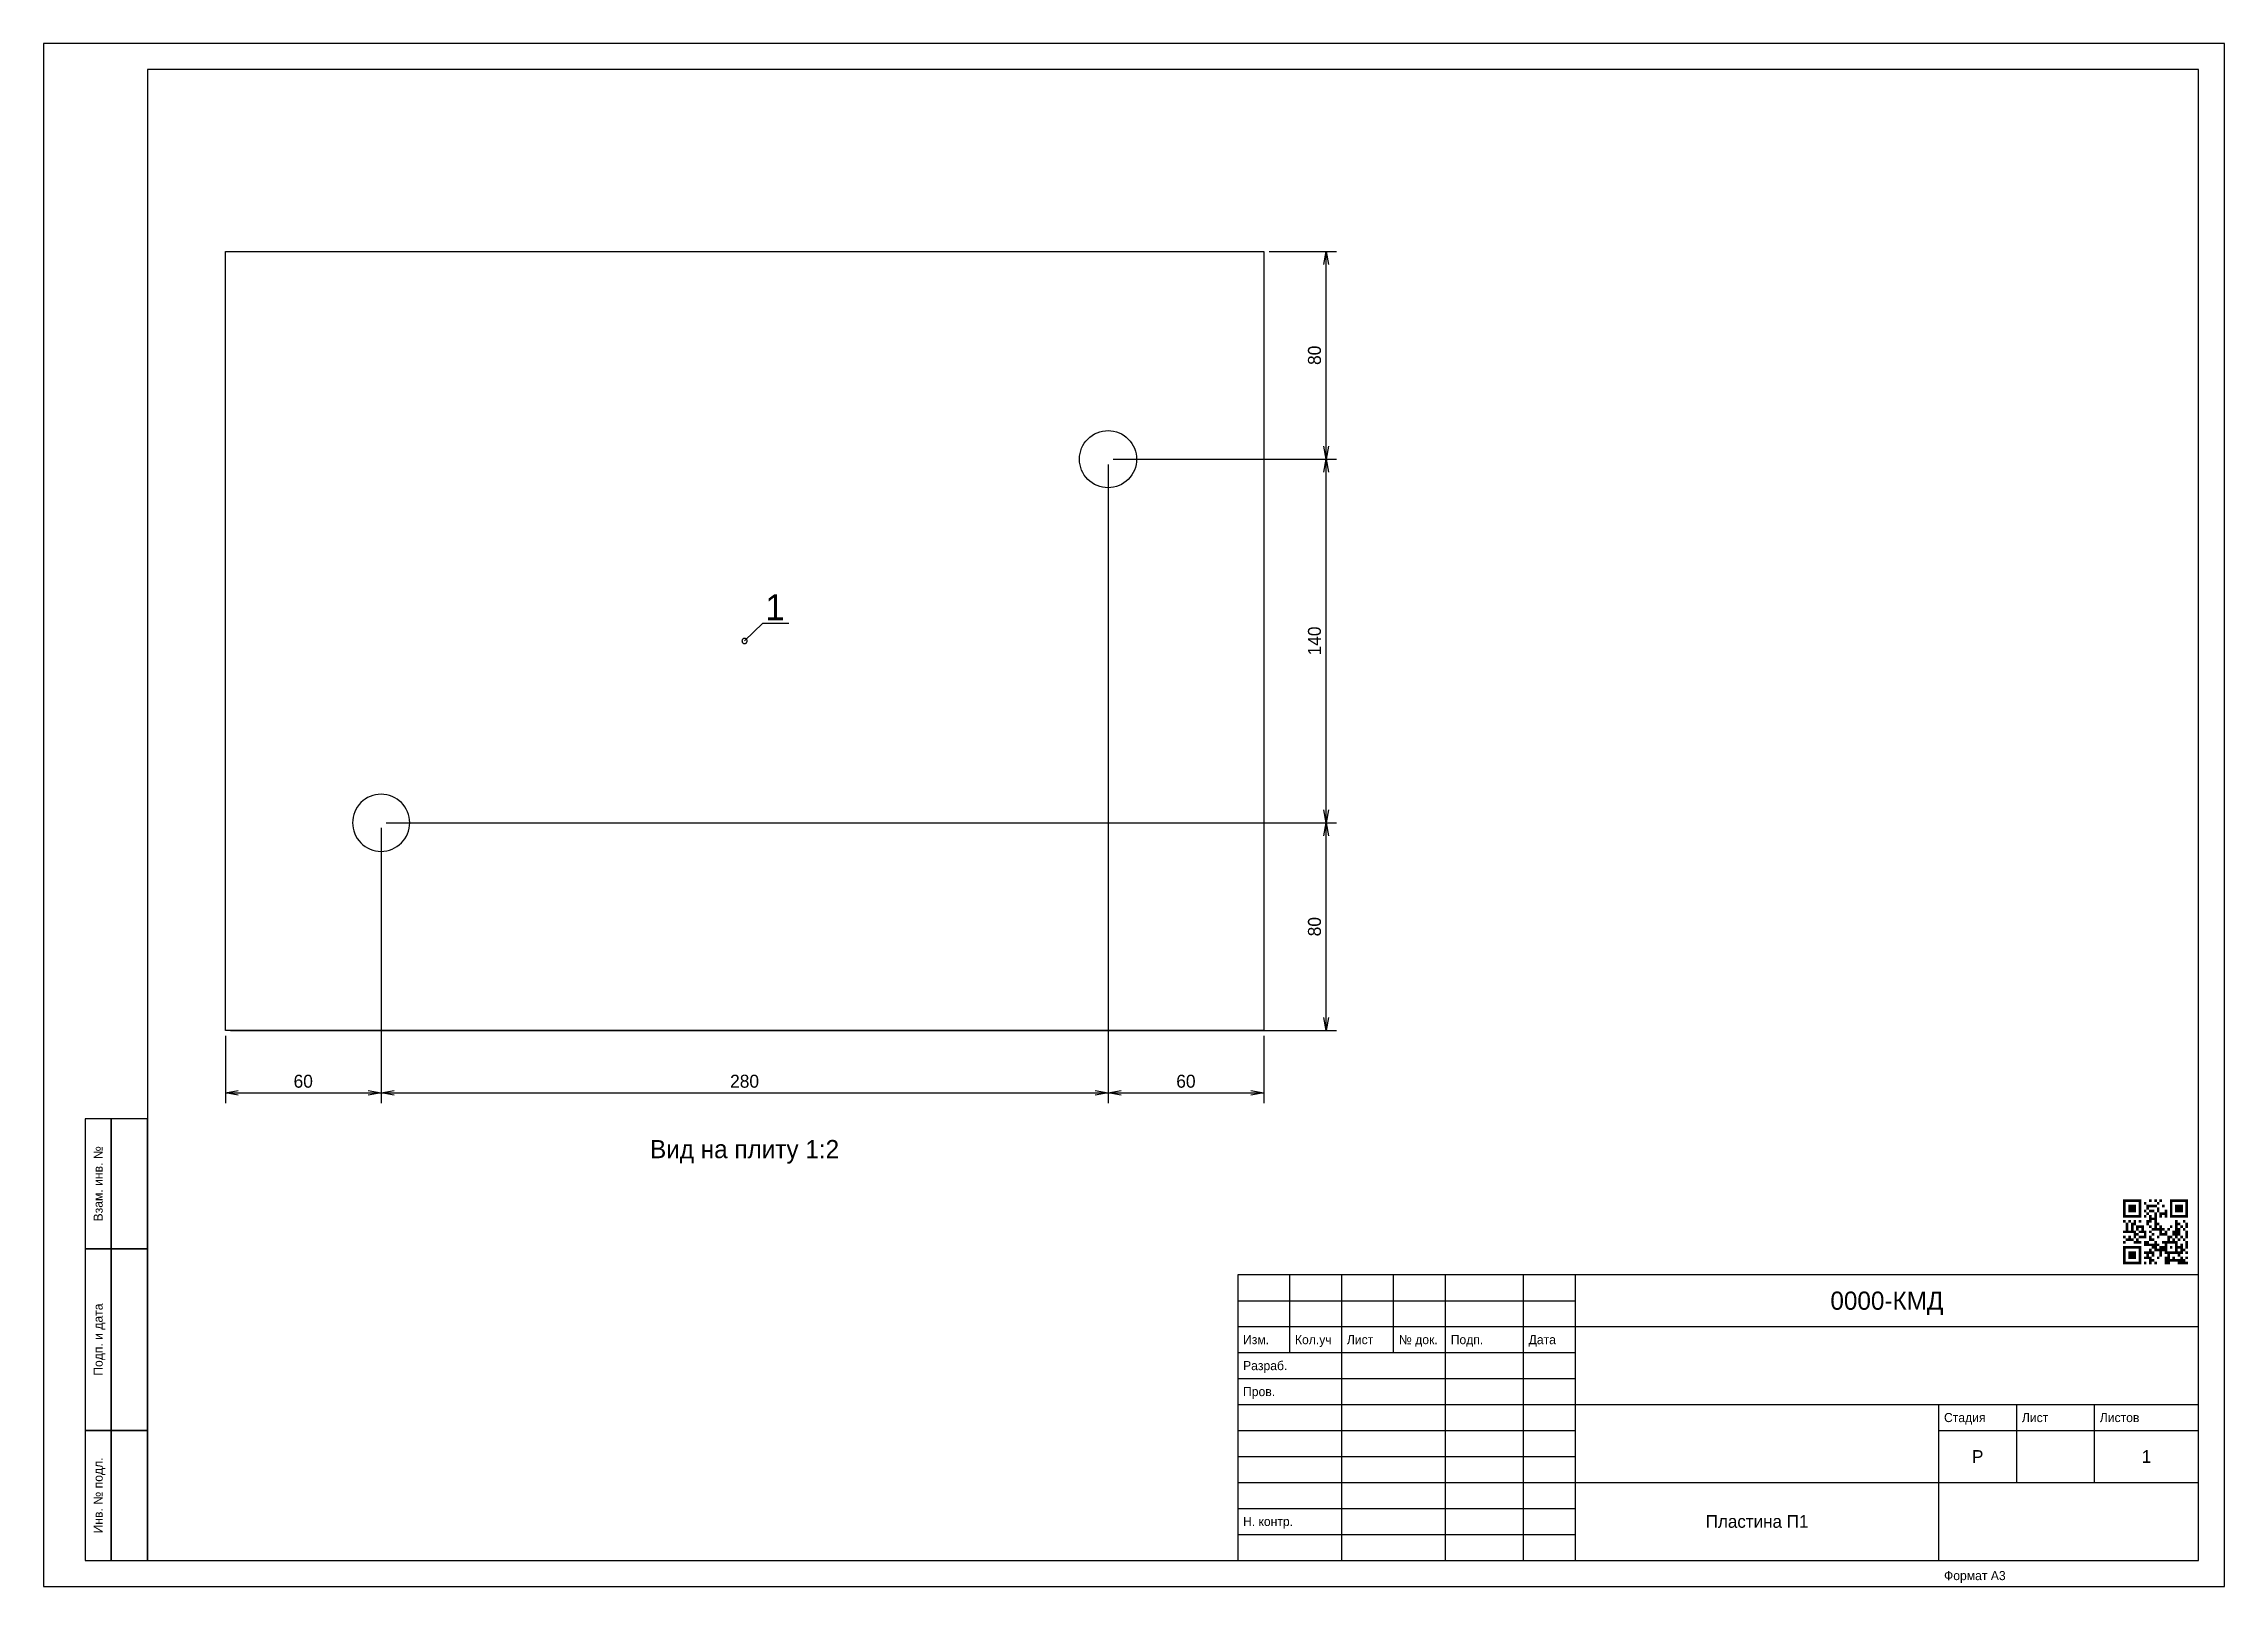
# Model space of a CAD drawing. Header units: millimetres. Extents: x 0 to 420, y 0 to 297.
import ezdxf
from ezdxf.enums import TextEntityAlignment as Align

# ---------------------------------------------------------------- set-up
doc = ezdxf.new("R2010")
doc.units = ezdxf.units.MM
for name, color, linetype in [('OB_FRAME', 7, 'CONTINUOUS'), ('OB_TEXT', 7, 'CONTINUOUS'), ('OB_THIN', 3, 'CONTINUOUS'), ('OB_VISIBLE', 7, 'CONTINUOUS')]:
    doc.layers.add(name, color=color, linetype=linetype)

msp = doc.modelspace()

# ---------------------------------------------------------------- linework, layer by layer
at = {"layer": 'OB_FRAME'}
for p, q in [((415, 60), (230, 60)), ((230, 60), (230, 5)), ((240, 45), (240, 60)), ((250, 5), (250, 60)), ((260, 45), (260, 60)), ((270, 5), (270, 60)), ((285, 5), (285, 60)), ((295, 5), (295, 60)), ((415, 5), (415, 60)), ((295, 50), (415, 50)), ((230, 45), (295, 45)), ((295, 35), (415, 35)), ((365, 5), (365, 35)), ((380, 20), (380, 35)), ((395, 20), (395, 35)), ((295, 20), (415, 20)), ((230, 5), (415, 5))]:
    msp.add_line(p, q, dxfattribs=at)
for points in [[(20, 5), (415, 5), (415, 292), (20, 292), (20, 5)], [(8, 65), (13, 65), (13, 90), (8, 90), (8, 65)], [(13, 65), (20, 65), (20, 90), (13, 90), (13, 65)], [(8, 30), (13, 30), (13, 65), (8, 65), (8, 30)], [(13, 30), (20, 30), (20, 65), (13, 65), (13, 30)], [(8, 5), (13, 5), (13, 30), (8, 30), (8, 5)], [(13, 5), (20, 5), (20, 30), (13, 30), (13, 5)]]:
    msp.add_lwpolyline(points, dxfattribs=at)
for points in [[(400.5, 74), (401, 74), (400.5, 74.5), (401, 74.5)], [(400.5, 73.5), (401, 73.5), (400.5, 74), (401, 74)], [(400.5, 73), (401, 73), (400.5, 73.5), (401, 73.5)], [(400.5, 72.5), (401, 72.5), (400.5, 73), (401, 73)], [(400.5, 72), (401, 72), (400.5, 72.5), (401, 72.5)], [(400.5, 71.5), (401, 71.5), (400.5, 72), (401, 72)], [(400.5, 71), (401, 71), (400.5, 71.5), (401, 71.5)], [(401, 74), (401.5, 74), (401, 74.5), (401.5, 74.5)], [(401, 71), (401.5, 71), (401, 71.5), (401.5, 71.5)], [(401.5, 74), (402, 74), (401.5, 74.5), (402, 74.5)], [(401.5, 73), (402, 73), (401.5, 73.5), (402, 73.5)], [(401.5, 72.5), (402, 72.5), (401.5, 73), (402, 73)], [(401.5, 72), (402, 72), (401.5, 72.5), (402, 72.5)], [(401.5, 71), (402, 71), (401.5, 71.5), (402, 71.5)], [(402, 74), (402.5, 74), (402, 74.5), (402.5, 74.5)], [(402, 73), (402.5, 73), (402, 73.5), (402.5, 73.5)], [(402, 72.5), (402.5, 72.5), (402, 73), (402.5, 73)], [(402, 72), (402.5, 72), (402, 72.5), (402.5, 72.5)], [(402, 71), (402.5, 71), (402, 71.5), (402.5, 71.5)], [(402.5, 74), (403, 74), (402.5, 74.5), (403, 74.5)], [(402.5, 73), (403, 73), (402.5, 73.5), (403, 73.5)], [(402.5, 72.5), (403, 72.5), (402.5, 73), (403, 73)], [(402.5, 72), (403, 72), (402.5, 72.5), (403, 72.5)], [(402.5, 71), (403, 71), (402.5, 71.5), (403, 71.5)], [(403, 74), (403.5, 74), (403, 74.5), (403.5, 74.5)], [(403, 71), (403.5, 71), (403, 71.5), (403.5, 71.5)], [(403.5, 74), (404, 74), (403.5, 74.5), (404, 74.5)], [(403.5, 73.5), (404, 73.5), (403.5, 74), (404, 74)], [(403.5, 73), (404, 73), (403.5, 73.5), (404, 73.5)], [(403.5, 72.5), (404, 72.5), (403.5, 73), (404, 73)], [(403.5, 72), (404, 72), (403.5, 72.5), (404, 72.5)], [(403.5, 71.5), (404, 71.5), (403.5, 72), (404, 72)], [(403.5, 71), (404, 71), (403.5, 71.5), (404, 71.5)], [(404.5, 73.5), (405, 73.5), (404.5, 74), (405, 74)], [(404.5, 72), (405, 72), (404.5, 72.5), (405, 72.5)], [(404.5, 71), (405, 71), (404.5, 71.5), (405, 71.5)], [(405, 73), (405.5, 73), (405, 73.5), (405.5, 73.5)], [(405, 72.5), (405.5, 72.5), (405, 73), (405.5, 73)], [(405, 71.5), (405.5, 71.5), (405, 72), (405.5, 72)], [(405.5, 74), (406, 74), (405.5, 74.5), (406, 74.5)], [(405.5, 73), (406, 73), (405.5, 73.5), (406, 73.5)], [(405.5, 72), (406, 72), (405.5, 72.5), (406, 72.5)], [(405.5, 71), (406, 71), (405.5, 71.5), (406, 71.5)], [(406, 73), (406.5, 73), (406, 73.5), (406.5, 73.5)], [(406, 72), (406.5, 72), (406, 72.5), (406.5, 72.5)], [(406.5, 74), (407, 74), (406.5, 74.5), (407, 74.5)], [(406.5, 73), (407, 73), (406.5, 73.5), (407, 73.5)], [(406.5, 71.5), (407, 71.5), (406.5, 72), (407, 72)], [(406.5, 71), (407, 71), (406.5, 71.5), (407, 71.5)], [(407, 73.5), (407.5, 73.5), (407, 74), (407.5, 74)], [(407, 72.5), (407.5, 72.5), (407, 73), (407.5, 73)], [(407, 72), (407.5, 72), (407, 72.5), (407.5, 72.5)], [(407.5, 74), (408, 74), (407.5, 74.5), (408, 74.5)], [(407.5, 71.5), (408, 71.5), (407.5, 72), (408, 72)], [(407.5, 71), (408, 71), (407.5, 71.5), (408, 71.5)], [(408, 73), (408.5, 73), (408, 73.5), (408.5, 73.5)], [(408, 71.5), (408.5, 71.5), (408, 72), (408.5, 72)], [(408.5, 72), (409, 72), (408.5, 72.5), (409, 72.5)], [(408.5, 71.5), (409, 71.5), (408.5, 72), (409, 72)], [(408.5, 71), (409, 71), (408.5, 71.5), (409, 71.5)], [(409.5, 74), (410, 74), (409.5, 74.5), (410, 74.5)], [(409.5, 73.5), (410, 73.5), (409.5, 74), (410, 74)], [(409.5, 73), (410, 73), (409.5, 73.5), (410, 73.5)], [(409.5, 72.5), (410, 72.5), (409.5, 73), (410, 73)], [(409.5, 72), (410, 72), (409.5, 72.5), (410, 72.5)], [(409.5, 71.5), (410, 71.5), (409.5, 72), (410, 72)], [(409.5, 71), (410, 71), (409.5, 71.5), (410, 71.5)], [(410, 74), (410.5, 74), (410, 74.5), (410.5, 74.5)], [(410, 71), (410.5, 71), (410, 71.5), (410.5, 71.5)], [(410.5, 74), (411, 74), (410.5, 74.5), (411, 74.5)], [(410.5, 73), (411, 73), (410.5, 73.5), (411, 73.5)], [(410.5, 72.5), (411, 72.5), (410.5, 73), (411, 73)], [(410.5, 72), (411, 72), (410.5, 72.5), (411, 72.5)], [(410.5, 71), (411, 71), (410.5, 71.5), (411, 71.5)], [(411, 74), (411.5, 74), (411, 74.5), (411.5, 74.5)], [(411, 73), (411.5, 73), (411, 73.5), (411.5, 73.5)], [(411, 72.5), (411.5, 72.5), (411, 73), (411.5, 73)], [(411, 72), (411.5, 72), (411, 72.5), (411.5, 72.5)], [(411, 71), (411.5, 71), (411, 71.5), (411.5, 71.5)], [(411.5, 74), (412, 74), (411.5, 74.5), (412, 74.5)], [(411.5, 73), (412, 73), (411.5, 73.5), (412, 73.5)], [(411.5, 72.5), (412, 72.5), (411.5, 73), (412, 73)], [(411.5, 72), (412, 72), (411.5, 72.5), (412, 72.5)], [(411.5, 71), (412, 71), (411.5, 71.5), (412, 71.5)], [(412, 74), (412.5, 74), (412, 74.5), (412.5, 74.5)], [(412, 71), (412.5, 71), (412, 71.5), (412.5, 71.5)], [(412.5, 74), (413, 74), (412.5, 74.5), (413, 74.5)], [(412.5, 73.5), (413, 73.5), (412.5, 74), (413, 74)], [(412.5, 73), (413, 73), (412.5, 73.5), (413, 73.5)], [(412.5, 72.5), (413, 72.5), (412.5, 73), (413, 73)], [(412.5, 72), (413, 72), (412.5, 72.5), (413, 72.5)], [(412.5, 71.5), (413, 71.5), (412.5, 72), (413, 72)], [(412.5, 71), (413, 71), (412.5, 71.5), (413, 71.5)], [(400.5, 70), (401, 70), (400.5, 70.5), (401, 70.5)], [(400.5, 68), (401, 68), (400.5, 68.5), (401, 68.5)], [(400.5, 67), (401, 67), (400.5, 67.5), (401, 67.5)], [(401, 69.5), (401.5, 69.5), (401, 70), (401.5, 70)], [(401, 69), (401.5, 69), (401, 69.5), (401.5, 69.5)], [(401, 68.5), (401.5, 68.5), (401, 69), (401.5, 69)], [(401, 68), (401.5, 68), (401, 68.5), (401.5, 68.5)], [(401.5, 70), (402, 70), (401.5, 70.5), (402, 70.5)], [(401.5, 68), (402, 68), (401.5, 68.5), (402, 68.5)], [(401.5, 67), (402, 67), (401.5, 67.5), (402, 67.5)], [(402, 69.5), (402.5, 69.5), (402, 70), (402.5, 70)], [(402, 69), (402.5, 69), (402, 69.5), (402.5, 69.5)], [(402, 68.5), (402.5, 68.5), (402, 69), (402.5, 69)], [(402, 68), (402.5, 68), (402, 68.5), (402.5, 68.5)], [(402.5, 70), (403, 70), (402.5, 70.5), (403, 70.5)], [(402.5, 69.5), (403, 69.5), (402.5, 70), (403, 70)], [(402.5, 68), (403, 68), (402.5, 68.5), (403, 68.5)], [(402.5, 67.5), (403, 67.5), (402.5, 68), (403, 68)], [(402.5, 67), (403, 67), (402.5, 67.5), (403, 67.5)], [(403, 69), (403.5, 69), (403, 69.5), (403.5, 69.5)], [(403, 68.5), (403.5, 68.5), (403, 69), (403.5, 69)], [(403, 67.5), (403.5, 67.5), (403, 68), (403.5, 68)], [(403.5, 70), (404, 70), (403.5, 70.5), (404, 70.5)], [(403.5, 69), (404, 69), (403.5, 69.5), (404, 69.5)], [(403.5, 68), (404, 68), (403.5, 68.5), (404, 68.5)], [(403.5, 67), (404, 67), (403.5, 67.5), (404, 67.5)], [(404, 69), (404.5, 69), (404, 69.5), (404.5, 69.5)], [(404, 68.5), (404.5, 68.5), (404, 69), (404.5, 69)], [(404, 68), (404.5, 68), (404, 68.5), (404.5, 68.5)], [(404, 67), (404.5, 67), (404, 67.5), (404.5, 67.5)], [(404.5, 68), (405, 68), (404.5, 68.5), (405, 68.5)], [(404.5, 67.5), (405, 67.5), (404.5, 68), (405, 68)], [(404.5, 67), (405, 67), (404.5, 67.5), (405, 67.5)], [(405, 70), (405.5, 70), (405, 70.5), (405.5, 70.5)], [(405, 69.5), (405.5, 69.5), (405, 70), (405.5, 70)], [(405.5, 70.5), (406, 70.5), (405.5, 71), (406, 71)], [(405.5, 70), (406, 70), (405.5, 70.5), (406, 70.5)], [(405.5, 69), (406, 69), (405.5, 69.5), (406, 69.5)], [(405.5, 68), (406, 68), (405.5, 68.5), (406, 68.5)], [(405.5, 67), (406, 67), (405.5, 67.5), (406, 67.5)], [(406, 70.5), (406.5, 70.5), (406, 71), (406.5, 71)], [(406, 68.5), (406.5, 68.5), (406, 69), (406.5, 69)], [(406, 67.5), (406.5, 67.5), (406, 68), (406.5, 68)], [(406.5, 70.5), (407, 70.5), (406.5, 71), (407, 71)], [(406.5, 70), (407, 70), (406.5, 70.5), (407, 70.5)], [(406.5, 69.5), (407, 69.5), (406.5, 70), (407, 70)], [(406.5, 69), (407, 69), (406.5, 69.5), (407, 69.5)], [(406.5, 68.5), (407, 68.5), (406.5, 69), (407, 69)], [(407, 69.5), (407.5, 69.5), (407, 70), (407.5, 70)], [(407, 68.5), (407.5, 68.5), (407, 69), (407.5, 69)], [(407, 67), (407.5, 67), (407, 67.5), (407.5, 67.5)], [(407.5, 69), (408, 69), (407.5, 69.5), (408, 69.5)], [(407.5, 68.5), (408, 68.5), (407.5, 69), (408, 69)], [(407.5, 68), (408, 68), (407.5, 68.5), (408, 68.5)], [(407.5, 67.5), (408, 67.5), (407.5, 68), (408, 68)], [(408, 68.5), (408.5, 68.5), (408, 69), (408.5, 69)], [(408, 67.5), (408.5, 67.5), (408, 68), (408.5, 68)], [(408.5, 68), (409, 68), (408.5, 68.5), (409, 68.5)], [(408.5, 67.5), (409, 67.5), (408.5, 68), (409, 68)], [(409, 68.5), (409.5, 68.5), (409, 69), (409.5, 69)], [(409, 67), (409.5, 67), (409, 67.5), (409.5, 67.5)], [(409.5, 69), (410, 69), (409.5, 69.5), (410, 69.5)], [(409.5, 67), (410, 67), (409.5, 67.5), (410, 67.5)], [(410, 68), (410.5, 68), (410, 68.5), (410.5, 68.5)], [(410, 67.5), (410.5, 67.5), (410, 68), (410.5, 68)], [(410.5, 70), (411, 70), (410.5, 70.5), (411, 70.5)], [(410.5, 69.5), (411, 69.5), (410.5, 70), (411, 70)], [(410.5, 69), (411, 69), (410.5, 69.5), (411, 69.5)], [(410.5, 68.5), (411, 68.5), (410.5, 69), (411, 69)], [(410.5, 68), (411, 68), (410.5, 68.5), (411, 68.5)], [(410.5, 67.5), (411, 67.5), (410.5, 68), (411, 68)], [(410.5, 67), (411, 67), (410.5, 67.5), (411, 67.5)], [(411, 69.5), (411.5, 69.5), (411, 70), (411.5, 70)], [(411, 68.5), (411.5, 68.5), (411, 69), (411.5, 69)], [(411, 68), (411.5, 68), (411, 68.5), (411.5, 68.5)], [(411, 67.5), (411.5, 67.5), (411, 68), (411.5, 68)], [(411.5, 69), (412, 69), (411.5, 69.5), (412, 69.5)], [(411.5, 67), (412, 67), (411.5, 67.5), (412, 67.5)], [(412, 70), (412.5, 70), (412, 70.5), (412.5, 70.5)], [(412, 68.5), (412.5, 68.5), (412, 69), (412.5, 69)], [(412.5, 69.5), (413, 69.5), (412.5, 70), (413, 70)], [(412.5, 69), (413, 69), (412.5, 69.5), (413, 69.5)], [(412.5, 68), (413, 68), (412.5, 68.5), (413, 68.5)], [(412.5, 67.5), (413, 67.5), (412.5, 68), (413, 68)], [(412.5, 67), (413, 67), (412.5, 67.5), (413, 67.5)], [(400.5, 66), (401, 66), (400.5, 66.5), (401, 66.5)], [(400.5, 65), (401, 65), (400.5, 65.5), (401, 65.5)], [(400.5, 64.5), (401, 64.5), (400.5, 65), (401, 65)], [(400.5, 64), (401, 64), (400.5, 64.5), (401, 64.5)], [(400.5, 63.5), (401, 63.5), (400.5, 64), (401, 64)], [(400.5, 63), (401, 63), (400.5, 63.5), (401, 63.5)], [(400.5, 62.5), (401, 62.5), (400.5, 63), (401, 63)], [(401, 66.5), (401.5, 66.5), (401, 67), (401.5, 67)], [(401, 65), (401.5, 65), (401, 65.5), (401.5, 65.5)], [(401.5, 66.5), (402, 66.5), (401.5, 67), (402, 67)], [(401.5, 65), (402, 65), (401.5, 65.5), (402, 65.5)], [(401.5, 64), (402, 64), (401.5, 64.5), (402, 64.5)], [(401.5, 63.5), (402, 63.5), (401.5, 64), (402, 64)], [(401.5, 63), (402, 63), (401.5, 63.5), (402, 63.5)], [(402, 66.5), (402.5, 66.5), (402, 67), (402.5, 67)], [(402, 65), (402.5, 65), (402, 65.5), (402.5, 65.5)], [(402, 64), (402.5, 64), (402, 64.5), (402.5, 64.5)], [(402, 63.5), (402.5, 63.5), (402, 64), (402.5, 64)], [(402, 63), (402.5, 63), (402, 63.5), (402.5, 63.5)], [(402.5, 66), (403, 66), (402.5, 66.5), (403, 66.5)], [(402.5, 65), (403, 65), (402.5, 65.5), (403, 65.5)], [(402.5, 64), (403, 64), (402.5, 64.5), (403, 64.5)], [(402.5, 63.5), (403, 63.5), (402.5, 64), (403, 64)], [(402.5, 63), (403, 63), (402.5, 63.5), (403, 63.5)], [(403, 66.5), (403.5, 66.5), (403, 67), (403.5, 67)], [(403, 66), (403.5, 66), (403, 66.5), (403.5, 66.5)], [(403, 65), (403.5, 65), (403, 65.5), (403.5, 65.5)], [(403.5, 66), (404, 66), (403.5, 66.5), (404, 66.5)], [(403.5, 65), (404, 65), (403.5, 65.5), (404, 65.5)], [(403.5, 64.5), (404, 64.5), (403.5, 65), (404, 65)], [(403.5, 64), (404, 64), (403.5, 64.5), (404, 64.5)], [(403.5, 63.5), (404, 63.5), (403.5, 64), (404, 64)], [(403.5, 63), (404, 63), (403.5, 63.5), (404, 63.5)], [(403.5, 62.5), (404, 62.5), (403.5, 63), (404, 63)], [(404.5, 66), (405, 66), (404.5, 66.5), (405, 66.5)], [(404.5, 65.5), (405, 65.5), (404.5, 66), (405, 66)], [(404.5, 64), (405, 64), (404.5, 64.5), (405, 64.5)], [(404.5, 63), (405, 63), (404.5, 63.5), (405, 63.5)], [(405, 66), (405.5, 66), (405, 66.5), (405.5, 66.5)], [(405, 65.5), (405.5, 65.5), (405, 66), (405.5, 66)], [(405, 64), (405.5, 64), (405, 64.5), (405.5, 64.5)], [(405, 63.5), (405.5, 63.5), (405, 64), (405.5, 64)], [(405, 63), (405.5, 63), (405, 63.5), (405.5, 63.5)], [(405.5, 66.5), (406, 66.5), (405.5, 67), (406, 67)], [(405.5, 65.5), (406, 65.5), (405.5, 66), (406, 66)], [(405.5, 64.5), (406, 64.5), (405.5, 65), (406, 65)], [(405.5, 64), (406, 64), (405.5, 64.5), (406, 64.5)], [(405.5, 63), (406, 63), (405.5, 63.5), (406, 63.5)], [(405.5, 62.5), (406, 62.5), (405.5, 63), (406, 63)], [(406, 66.5), (406.5, 66.5), (406, 67), (406.5, 67)], [(406, 65.5), (406.5, 65.5), (406, 66), (406.5, 66)], [(406, 65), (406.5, 65), (406, 65.5), (406.5, 65.5)], [(406, 64), (406.5, 64), (406, 64.5), (406.5, 64.5)], [(406, 63.5), (406.5, 63.5), (406, 64), (406.5, 64)], [(406, 62.5), (406.5, 62.5), (406, 63), (406.5, 63)], [(406.5, 66), (407, 66), (406.5, 66.5), (407, 66.5)], [(406.5, 65.5), (407, 65.5), (406.5, 66), (407, 66)], [(406.5, 65), (407, 65), (406.5, 65.5), (407, 65.5)], [(406.5, 64.5), (407, 64.5), (406.5, 65), (407, 65)], [(407, 65.5), (407.5, 65.5), (407, 66), (407.5, 66)], [(407, 64.5), (407.5, 64.5), (407, 65), (407.5, 65)], [(407, 63), (407.5, 63), (407, 63.5), (407.5, 63.5)], [(407.5, 65), (408, 65), (407.5, 65.5), (408, 65.5)], [(407.5, 64.5), (408, 64.5), (407.5, 65), (408, 65)], [(407.5, 64), (408, 64), (407.5, 64.5), (408, 64.5)], [(407.5, 63.5), (408, 63.5), (407.5, 64), (408, 64)], [(408, 66), (408.5, 66), (408, 66.5), (408.5, 66.5)], [(408, 65), (408.5, 65), (408, 65.5), (408.5, 65.5)], [(408, 64.5), (408.5, 64.5), (408, 65), (408.5, 65)], [(408.5, 66), (409, 66), (408.5, 66.5), (409, 66.5)], [(408.5, 65.5), (409, 65.5), (408.5, 66), (409, 66)], [(408.5, 65), (409, 65), (408.5, 65.5), (409, 65.5)], [(408.5, 64.5), (409, 64.5), (408.5, 65), (409, 65)], [(408.5, 64), (409, 64), (408.5, 64.5), (409, 64.5)], [(408.5, 63), (409, 63), (408.5, 63.5), (409, 63.5)], [(408.5, 62.5), (409, 62.5), (408.5, 63), (409, 63)], [(409, 66.5), (409.5, 66.5), (409, 67), (409.5, 67)], [(409, 66), (409.5, 66), (409, 66.5), (409.5, 66.5)], [(409, 64), (409.5, 64), (409, 64.5), (409.5, 64.5)], [(409, 63.5), (409.5, 63.5), (409, 64), (409.5, 64)], [(409, 63), (409.5, 63), (409, 63.5), (409.5, 63.5)], [(409, 62.5), (409.5, 62.5), (409, 63), (409.5, 63)], [(409.5, 66), (410, 66), (409.5, 66.5), (410, 66.5)], [(409.5, 65), (410, 65), (409.5, 65.5), (410, 65.5)], [(409.5, 64), (410, 64), (409.5, 64.5), (410, 64.5)], [(409.5, 62.5), (410, 62.5), (409.5, 63), (410, 63)], [(410, 66.5), (410.5, 66.5), (410, 67), (410.5, 67)], [(410, 66), (410.5, 66), (410, 66.5), (410.5, 66.5)], [(410, 64), (410.5, 64), (410, 64.5), (410.5, 64.5)], [(410, 63), (410.5, 63), (410, 63.5), (410.5, 63.5)], [(410, 62.5), (410.5, 62.5), (410, 63), (410.5, 63)], [(410.5, 66), (411, 66), (410.5, 66.5), (411, 66.5)], [(410.5, 65.5), (411, 65.5), (410.5, 66), (411, 66)], [(410.5, 65), (411, 65), (410.5, 65.5), (411, 65.5)], [(410.5, 64.5), (411, 64.5), (410.5, 65), (411, 65)], [(410.5, 64), (411, 64), (410.5, 64.5), (411, 64.5)], [(410.5, 62.5), (411, 62.5), (410.5, 63), (411, 63)], [(411, 66.5), (411.5, 66.5), (411, 67), (411.5, 67)], [(411, 65), (411.5, 65), (411, 65.5), (411.5, 65.5)], [(411, 64), (411.5, 64), (411, 64.5), (411.5, 64.5)], [(411, 63.5), (411.5, 63.5), (411, 64), (411.5, 64)], [(411, 62.5), (411.5, 62.5), (411, 63), (411.5, 63)], [(411.5, 65.5), (412, 65.5), (411.5, 66), (412, 66)], [(411.5, 65), (412, 65), (411.5, 65.5), (412, 65.5)], [(411.5, 64.5), (412, 64.5), (411.5, 65), (412, 65)], [(411.5, 64), (412, 64), (411.5, 64.5), (412, 64.5)], [(411.5, 63), (412, 63), (411.5, 63.5), (412, 63.5)], [(411.5, 62.5), (412, 62.5), (411.5, 63), (412, 63)], [(412, 66.5), (412.5, 66.5), (412, 67), (412.5, 67)], [(412, 64.5), (412.5, 64.5), (412, 65), (412.5, 65)], [(412, 62.5), (412.5, 62.5), (412, 63), (412.5, 63)], [(412.5, 66), (413, 66), (412.5, 66.5), (413, 66.5)], [(412.5, 65.5), (413, 65.5), (412.5, 66), (413, 66)], [(412.5, 65), (413, 65), (412.5, 65.5), (413, 65.5)], [(412.5, 64), (413, 64), (412.5, 64.5), (413, 64.5)], [(412.5, 63), (413, 63), (412.5, 63.5), (413, 63.5)], [(400.5, 62), (401, 62), (400.5, 62.5), (401, 62.5)], [(401, 62), (401.5, 62), (401, 62.5), (401.5, 62.5)], [(401.5, 62), (402, 62), (401.5, 62.5), (402, 62.5)], [(402, 62), (402.5, 62), (402, 62.5), (402.5, 62.5)], [(402.5, 62), (403, 62), (402.5, 62.5), (403, 62.5)], [(403, 62), (403.5, 62), (403, 62.5), (403.5, 62.5)], [(403.5, 62), (404, 62), (403.5, 62.5), (404, 62.5)], [(404.5, 62), (405, 62), (404.5, 62.5), (405, 62.5)], [(405.5, 62), (406, 62), (405.5, 62.5), (406, 62.5)], [(406.5, 62), (407, 62), (406.5, 62.5), (407, 62.5)], [(408.5, 62), (409, 62), (408.5, 62.5), (409, 62.5)], [(409, 62), (409.5, 62), (409, 62.5), (409.5, 62.5)], [(411, 62), (411.5, 62), (411, 62.5), (411.5, 62.5)], [(411.5, 62), (412, 62), (411.5, 62.5), (412, 62.5)], [(412, 62), (412.5, 62), (412, 62.5), (412.5, 62.5)], [(412.5, 62), (413, 62), (412.5, 62.5), (413, 62.5)]]:
    msp.add_solid(points, dxfattribs=at)
at = {"layer": 'OB_THIN'}
for p, q in [((236, 257), (249, 257)), ((247, 217), (247, 257)), ((205, 216), (205, 93)), ((206, 217), (249, 217)), ((247, 147), (247, 217)), ((135, 182), (138.5, 185.4)), ((138.5, 185.4), (143.528571, 185.4)), ((66, 147), (249, 147)), ((247, 107), (247, 147)), ((65, 146), (65, 93)), ((35, 106), (35, 93)), ((36, 107), (249, 107)), ((235, 106), (235, 93)), ((35, 95), (65, 95)), ((65, 95), (205, 95)), ((205, 95), (235, 95)), ((230, 55), (295, 55)), ((230, 50), (295, 50)), ((230, 40), (295, 40)), ((230, 35), (295, 35)), ((230, 30), (295, 30)), ((365, 30), (415, 30)), ((230, 25), (295, 25)), ((230, 20), (295, 20)), ((230, 15), (295, 15)), ((230, 10), (295, 10))]:
    msp.add_line(p, q, dxfattribs=at)
for points in [[(0, 0), (420, 0), (420, 297), (0, 297), (0, 0)], [(246.55, 254.5), (247, 257), (247.45, 254.5)], [(247.45, 219.5), (247, 217), (246.55, 219.5)], [(246.55, 214.5), (247, 217), (247.45, 214.5)], [(247.45, 149.5), (247, 147), (246.55, 149.5)], [(246.55, 144.5), (247, 147), (247.45, 144.5)], [(247.45, 109.5), (247, 107), (246.55, 109.5)], [(37.5, 94.55), (35, 95), (37.5, 95.45)], [(62.5, 95.45), (65, 95), (62.5, 94.55)], [(67.5, 94.55), (65, 95), (67.5, 95.45)], [(202.5, 95.45), (205, 95), (202.5, 94.55)], [(207.5, 94.55), (205, 95), (207.5, 95.45)], [(232.5, 95.45), (235, 95), (232.5, 94.55)]]:
    msp.add_lwpolyline(points, dxfattribs=at)
at = {"layer": 'OB_VISIBLE'}
for points in [[(35, 107), (35, 257), (235, 257), (235, 107), (35, 107)], [(199.5, 217), (199.528872, 217.562811), (199.60853, 218.087224), (199.738335, 218.601524), (199.917078, 219.100928), (200.158747, 219.610032), (200.432683, 220.064248), (200.7491, 220.489964), (201.105054, 220.88322), (201.497235, 221.240359), (201.949536, 221.576535), (202.404576, 221.849101), (202.914406, 222.089234), (203.446132, 222.275935), (203.961585, 222.401083), (204.486697, 222.475995), (205.016582, 222.499975), (205.546314, 222.4728), (206.070964, 222.394723), (206.61738, 222.256813), (207.116244, 222.076565), (207.595424, 221.849101), (208.078004, 221.558058), (208.502765, 221.240359), (208.894946, 220.88322), (209.271867, 220.464268), (209.585711, 220.036652), (209.856904, 219.580792), (210.082922, 219.100928), (210.271227, 218.569767), (210.397927, 218.054694), (210.474422, 217.529811), (210.5, 217), (210.474422, 216.470189), (210.397927, 215.945306), (210.271227, 215.430233), (210.082922, 214.899072), (209.856904, 214.419208), (209.585711, 213.963348), (209.271867, 213.535732), (208.894946, 213.11678), (208.502765, 212.759641), (208.050464, 212.423465), (207.595424, 212.150899), (207.116244, 211.923435), (206.61738, 211.743187), (206.070964, 211.605277), (205.546314, 211.5272), (205.016582, 211.500025), (204.453686, 211.5272), (203.929036, 211.605277), (203.414347, 211.73353), (202.914406, 211.910766), (202.404576, 212.150899), (201.949536, 212.423465), (201.497235, 212.759641), (201.105054, 213.11678), (200.7491, 213.510036), (200.432683, 213.935752), (200.143096, 214.419208), (199.917078, 214.899072), (199.738335, 215.398476), (199.60853, 215.912776), (199.528872, 216.437189), (199.5, 217)], [(135.5, 182), (135.495722, 182.065263), (135.482963, 182.12941), (135.46194, 182.191342), (135.433013, 182.25), (135.396677, 182.304381), (135.353553, 182.353553), (135.304381, 182.396677), (135.25, 182.433013), (135.191342, 182.46194), (135.12941, 182.482963), (135.065263, 182.495722), (135, 182.5), (134.934737, 182.495722), (134.87059, 182.482963), (134.808658, 182.46194), (134.75, 182.433013), (134.695619, 182.396677), (134.646447, 182.353553), (134.603323, 182.304381), (134.566987, 182.25), (134.53806, 182.191342), (134.517037, 182.12941), (134.504278, 182.065263), (134.5, 182), (134.504278, 181.934737), (134.517037, 181.87059), (134.53806, 181.808658), (134.566987, 181.75), (134.603323, 181.695619), (134.646447, 181.646447), (134.695619, 181.603323), (134.75, 181.566987), (134.808658, 181.53806), (134.87059, 181.517037), (134.934737, 181.504278), (135, 181.5), (135.065263, 181.504278), (135.12941, 181.517037), (135.191342, 181.53806), (135.25, 181.566987), (135.304381, 181.603323), (135.353553, 181.646447), (135.396677, 181.695619), (135.433013, 181.75), (135.46194, 181.808658), (135.482963, 181.87059), (135.495722, 181.934737), (135.5, 182)], [(59.5, 147), (59.525578, 146.470189), (59.602073, 145.945306), (59.728773, 145.430233), (59.917078, 144.899072), (60.143096, 144.419208), (60.414289, 143.963348), (60.7491, 143.510036), (61.105054, 143.11678), (61.497235, 142.759641), (61.921995, 142.441942), (62.404576, 142.150899), (62.883756, 141.923435), (63.414347, 141.73353), (63.929036, 141.605277), (64.453686, 141.5272), (65.016582, 141.500025), (65.546314, 141.5272), (66.103474, 141.611833), (66.61738, 141.743187), (67.116244, 141.923435), (67.595424, 142.150899), (68.050464, 142.423465), (68.477132, 142.738597), (68.894946, 143.11678), (69.2509, 143.510036), (69.567317, 143.935752), (69.856904, 144.419208), (70.082922, 144.899072), (70.261665, 145.398476), (70.397927, 145.945306), (70.474422, 146.470189), (70.5, 147), (70.471128, 147.562811), (70.39147, 148.087224), (70.261665, 148.601524), (70.082922, 149.100928), (69.841253, 149.610032), (69.567317, 150.064248), (69.2509, 150.489964), (68.894946, 150.88322), (68.502765, 151.240359), (68.078005, 151.558058), (67.624616, 151.833362), (67.116244, 152.076565), (66.61738, 152.256813), (66.070964, 152.394723), (65.546314, 152.4728), (65.016582, 152.499975), (64.453686, 152.4728), (63.929036, 152.394723), (63.414347, 152.26647), (62.914406, 152.089234), (62.404576, 151.849101), (61.949536, 151.576535), (61.522868, 151.261403), (61.105054, 150.88322), (60.7491, 150.489964), (60.414289, 150.036652), (60.143096, 149.580792), (59.917078, 149.100928), (59.728773, 148.569767), (59.602073, 148.054694), (59.525578, 147.529811), (59.5, 147)]]:
    msp.add_lwpolyline(points, dxfattribs=at)

# ---------------------------------------------------------------- texts
at = {"layer": 'OB_TEXT'}
for s, height, p in [('80', 2.5, (246, 237)), ('140', 2.5, (246, 182)), ('80', 2.5, (246, 127)), ('Взам. инв. №', 1.75, (11.375, 77.5)), ('Подп. и дата', 1.75, (11.375, 47.5)), ('Инв. № подл.', 1.75, (11.375, 17.5))]:
    msp.add_text(s, height=height, rotation=90, dxfattribs=at).set_placement(p, align=Align.CENTER)
for s, height, p in [('1', 5, (139, 186)), ('Изм.', 1.75, (231, 46.625)), ('Кол.уч', 1.75, (241, 46.625)), ('Лист', 1.75, (251, 46.625)), ('№ док.', 1.75, (261, 46.625)), ('Подп.', 1.75, (271, 46.625)), ('Дата', 1.75, (286, 46.625)), ('Разраб.', 1.75, (231, 41.625)), ('Пров.', 1.75, (231, 36.625)), ('Стадия', 1.75, (366, 31.625)), ('Лист', 1.75, (381, 31.625)), ('Листов', 1.75, (396, 31.625)), ('Н. контр.', 1.75, (231, 11.625)), ('Формат A3', 1.75, (366, 1.2))]:
    msp.add_text(s, height=height, dxfattribs=at).set_placement(p)
for s, height, p in [('60', 2.5, (50, 96)), ('280', 2.5, (135, 96)), ('60', 2.5, (220, 96)), ('Вид на плиту 1:2', 3.5, (135, 82.428571)), ('0000-КМД', 3.5, (355, 53.25)), ('Р', 2.45, (372.5, 23.775)), ('1', 2.45, (405, 23.775)), ('Пластина П1', 2.45, (330, 11.275))]:
    msp.add_text(s, height=height, dxfattribs=at).set_placement(p, align=Align.CENTER)

doc.saveas('drawing.dxf')
